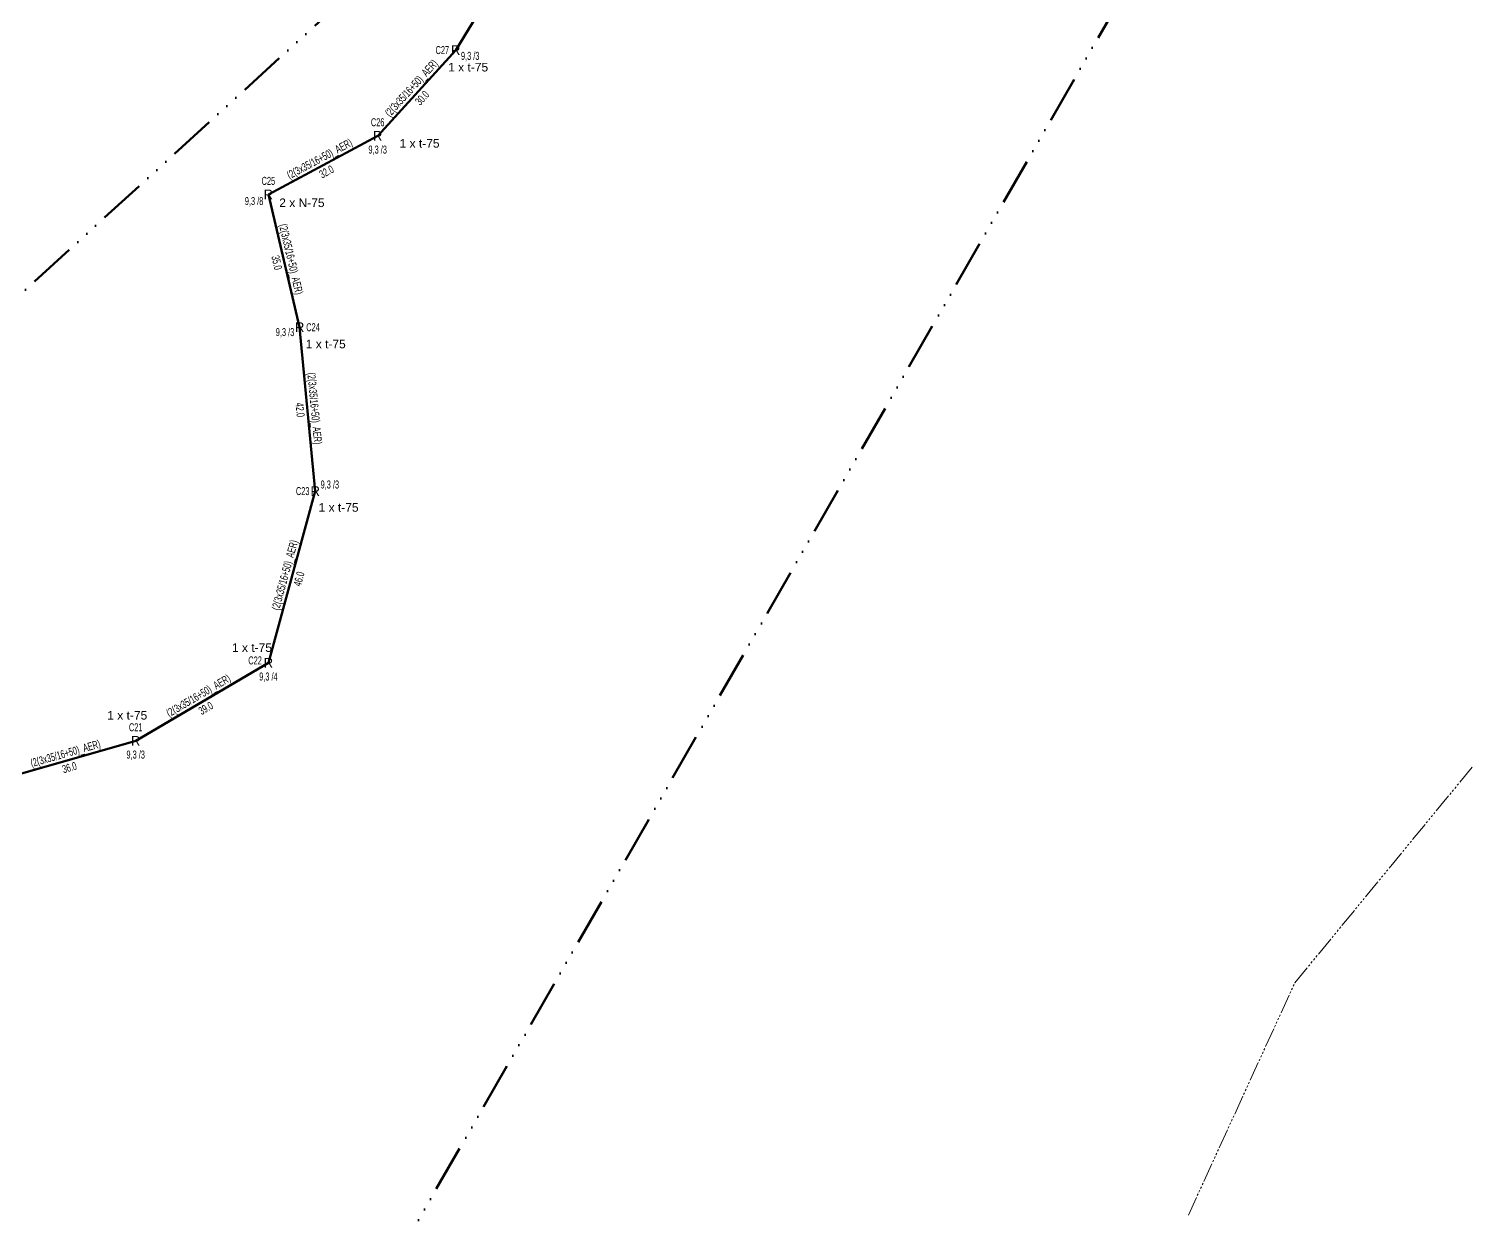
# Model space of a CAD drawing. Header units: millimetres. Extents: x 614452 to 616952, y 4151662 to 4153442.
# Drawn here: x 615915.6 to 616285.4, y 4152823.5 to 4153127.4 of the extents above; entities that cross this region are included whole.
import ezdxf
from ezdxf.enums import TextEntityAlignment as Align
from ezdxf.xclip import XClip

# ---------------------------------------------------------------- set-up
doc = ezdxf.new("R2010")
doc.units = ezdxf.units.MM
doc.header["$XCLIPFRAME"] = 2
doc.linetypes.add('ACAD_ISO14W100', pattern=[24, 12, -3, 0, -3, 0, -3, 0, -3])
for name, color, linetype, lineweight in [('01_UYGALAN_TARAMA', 26, 'Continuous', 20), ('DIREK_AG_MEVCUT', 120, 'Continuous', 25), ('HAT_AG_HAVAI_MEVCUT', 126, 'Continuous', 50), ('TRAFO_BOLGE_TUM', 254, 'ACAD_ISO14W100', 70)]:
    doc.layers.add(name, color=color, linetype=linetype, lineweight=lineweight)
doc.layers.add('Unknown_Point_Feature', color=7, linetype='Continuous')
doc.styles.add('Direk', font='B_CAD')
doc.styles.get("Standard").update_dxf_attribs({"font": 'Arial'})

# ---------------------------------------------------------------- blocks, each defined once
blk = doc.blocks.new('fggg')
at = {"layer": '01_UYGALAN_TARAMA', "color": 252}
for p, q in [((616282.24, 4152934.4, 0.95), (616285.42, 4152938.26, 0.95)), ((616279.7, 4152931.31, 0.95), (616280.02, 4152931.7, 0.95)), ((616280.34, 4152932.08, 0.95), (616280.65, 4152932.47, 0.95)), ((616280.97, 4152932.85, 0.95), (616281.29, 4152933.24, 0.95)), ((616281.61, 4152933.63, 0.95), (616281.92, 4152934.01, 0.95)), ((616276.21, 4152927.06, 0.95), (616279.38, 4152930.92, 0.95)), ((616273.67, 4152923.97, 0.95), (616273.98, 4152924.36, 0.95)), ((616274.3, 4152924.74, 0.95), (616274.62, 4152925.13, 0.95)), ((616274.94, 4152925.52, 0.95), (616275.25, 4152925.9, 0.95)), ((616275.57, 4152926.29, 0.95), (616275.89, 4152926.68, 0.95)), ((616270.17, 4152919.72, 0.95), (616273.35, 4152923.59, 0.95)), ((616267.63, 4152916.64, 0.95), (616267.95, 4152917.02, 0.95)), ((616268.27, 4152917.41, 0.95), (616268.58, 4152917.79, 0.95)), ((616268.9, 4152918.18, 0.95), (616269.22, 4152918.57, 0.95)), ((616269.54, 4152918.95, 0.95), (616269.85, 4152919.34, 0.95)), ((616264.14, 4152912.39, 0.95), (616267.31, 4152916.25, 0.95)), ((616258.1, 4152905.05, 0.95), (616261.28, 4152908.91, 0.95)), ((616261.6, 4152909.3, 0.95), (616261.91, 4152909.68, 0.95)), ((616262.23, 4152910.07, 0.95), (616262.55, 4152910.46, 0.95)), ((616262.87, 4152910.84, 0.95), (616263.18, 4152911.23, 0.95)), ((616263.5, 4152911.62, 0.95), (616263.82, 4152912, 0.95)), ((616252.07, 4152897.71, 0.95), (616255.24, 4152901.58, 0.95)), ((616255.56, 4152901.96, 0.95), (616255.88, 4152902.35, 0.95)), ((616256.2, 4152902.73, 0.95), (616256.51, 4152903.12, 0.95)), ((616256.83, 4152903.51, 0.95), (616257.15, 4152903.89, 0.95)), ((616257.47, 4152904.28, 0.95), (616257.78, 4152904.66, 0.95)), ((616246.03, 4152890.38, 0.95), (616249.21, 4152894.24, 0.95)), ((616249.53, 4152894.63, 0.95), (616249.84, 4152895.01, 0.95)), ((616250.16, 4152895.4, 0.95), (616250.48, 4152895.78, 0.95)), ((616250.8, 4152896.17, 0.95), (616251.11, 4152896.56, 0.95)), ((616251.43, 4152896.94, 0.95), (616251.75, 4152897.33, 0.95)), ((616240, 4152883.04, 0.95), (616243.17, 4152886.9, 0.95)), ((616243.49, 4152887.29, 0.95), (616243.81, 4152887.67, 0.95)), ((616244.13, 4152888.06, 0.95), (616244.44, 4152888.45, 0.95)), ((616244.76, 4152888.83, 0.95), (616245.08, 4152889.22, 0.95)), ((616245.4, 4152889.61, 0.95), (616245.71, 4152889.99, 0.95)), ((616236.46, 4152875.32, 0.95), (616238.54, 4152879.86, 0.95)), ((616238.75, 4152880.32, 0.95), (616238.96, 4152880.77, 0.95)), ((616239.17, 4152881.23, 0.95), (616239.37, 4152881.68, 0.95)), ((616239.58, 4152882.14, 0.95), (616239.79, 4152882.59, 0.95)), ((616234.79, 4152871.68, 0.95), (616235, 4152872.14, 0.95)), ((616235.21, 4152872.59, 0.95), (616235.42, 4152873.05, 0.95)), ((616235.62, 4152873.5, 0.95), (616235.83, 4152873.96, 0.95)), ((616236.04, 4152874.41, 0.95), (616236.25, 4152874.86, 0.95)), ((616232.5, 4152866.68, 0.95), (616234.58, 4152871.23, 0.95)), ((616231.67, 4152864.86, 0.95), (616231.87, 4152865.32, 0.95)), ((616232.08, 4152865.77, 0.95), (616232.29, 4152866.23, 0.95)), ((616228.54, 4152858.05, 0.95), (616230.62, 4152862.59, 0.95)), ((616230.83, 4152863.05, 0.95), (616231.04, 4152863.5, 0.95)), ((616231.25, 4152863.96, 0.95), (616231.46, 4152864.41, 0.95)), ((616228.12, 4152857.14, 0.95), (616228.33, 4152857.59, 0.95)), ((616224.58, 4152849.41, 0.95), (616226.67, 4152853.96, 0.95)), ((616226.87, 4152854.41, 0.95), (616227.08, 4152854.87, 0.95)), ((616227.29, 4152855.32, 0.95), (616227.5, 4152855.77, 0.95)), ((616227.71, 4152856.23, 0.95), (616227.92, 4152856.68, 0.95)), ((616222.92, 4152845.77, 0.95), (616223.12, 4152846.23, 0.95)), ((616223.33, 4152846.68, 0.95), (616223.54, 4152847.14, 0.95)), ((616223.75, 4152847.59, 0.95), (616223.96, 4152848.05, 0.95)), ((616224.17, 4152848.5, 0.95), (616224.37, 4152848.96, 0.95)), ((616220.62, 4152840.77, 0.95), (616222.71, 4152845.32, 0.95)), ((616219.79, 4152838.96, 0.95), (616220, 4152839.41, 0.95)), ((616220.21, 4152839.87, 0.95), (616220.42, 4152840.32, 0.95)), ((616216.67, 4152832.14, 0.95), (616218.75, 4152836.68, 0.95)), ((616218.96, 4152837.14, 0.95), (616219.17, 4152837.59, 0.95)), ((616219.37, 4152838.05, 0.95), (616219.58, 4152838.5, 0.95)), ((616216.25, 4152831.23, 0.95), (616216.46, 4152831.68, 0.95)), ((616212.71, 4152823.5, 0.95), (616214.79, 4152828.05, 0.95)), ((616215, 4152828.5, 0.95), (616215.21, 4152828.96, 0.95)), ((616215.42, 4152829.41, 0.95), (616215.62, 4152829.87, 0.95)), ((616215.83, 4152830.32, 0.95), (616216.04, 4152830.77, 0.95))]:
    blk.add_line(p, q, dxfattribs=at)
blk.add_point((616240, 4152883.04, 641.65), dxfattribs=at)
blk.add_point((616240, 4152883.04, 641.65), dxfattribs=at)

msp = doc.modelspace()

# ---------------------------------------------------------------- linework, layer by layer
at = {"layer": 'HAT_AG_HAVAI_MEVCUT'}
for p, q in [((616024.99, 4153122), (616043.98, 4153153.01)), ((616024.99, 4153122), (616004.99, 4153100.01)), ((615976.98, 4153084.99), (616004.99, 4153100.01)), ((615985, 4153050.99), (615976.98, 4153084.99)), ((615985, 4153050.99), (615988.99, 4153009.01)), ((615977, 4152965), (615988.99, 4153009.01)), ((615977, 4152965), (615942.99, 4152945)), ((615908, 4152935), (615942.99, 4152945))]:
    msp.add_line(p, q, dxfattribs=at)
at = {"layer": 'TRAFO_BOLGE_TUM', "flags": 128}
msp.add_lwpolyline([(615486.15, 4152669.73), (615486.14, 4152669.74), (616077.97, 4153209.43), (616078.15, 4153209.6), (616079.01, 4153210.2), (616079.07, 4153210.22), (616079.06, 4153210.23), (616244.06, 4153303.22), (616244.96, 4153303.63), (616245.97, 4153303.9), (616247.01, 4153303.99), (616248.05, 4153303.9), (616248.33, 4153303.83), (616248.33, 4153303.84), (616279.31, 4153296.85), (616280.04, 4153296.64), (616280.99, 4153296.2), (616281.85, 4153295.6), (616282.59, 4153294.86), (616283.19, 4153294), (616283.63, 4153293.05), (616283.9, 4153292.04), (616283.99, 4153291), (616283.9, 4153289.96), (616283.63, 4153288.95), (616283.19, 4153288.01), (616283.19, 4153288.01), (615803.49, 4152453.53), (615803.48, 4152453.52), (615803.31, 4152453.28), (615803.33, 4152453.27), (615607.27, 4152149.14), (615606.83, 4152148.54), (615606.09, 4152147.8), (615605.23, 4152147.2), (615604.28, 4152146.75), (615603.27, 4152146.48), (615602.57, 4152146.42), (615602.57, 4152146.4), (615216.37, 4152124.26), (615216.03, 4152124.25), (615214.99, 4152124.34), (615213.97, 4152124.61), (615213.03, 4152125.05), (615212.17, 4152125.65), (615211.43, 4152126.39), (615210.83, 4152127.25), (615210.39, 4152128.2), (615210.12, 4152129.21), (615210.03, 4152130.25), (615210.12, 4152131.29), (615210.39, 4152132.3), (615210.7, 4152132.98), (615210.69, 4152132.98), (615484.84, 4152668.05), (615484.98, 4152668.31), (615485.58, 4152669.17), (615486.15, 4152669.73), (615486.15, 4152669.73)], dxfattribs=at)

# ---------------------------------------------------------------- block references
ref = msp.add_blockref('fggg', (0, 0))
XClip(ref).set_block_clipping_path([(615240.7433106549, 4153442.5), (615240.7433106545, 4152542.5), (614452.5, 4152542.5), (614452.5, 4151662.5), (616764.340303037, 4151662.5), (616764.340303037, 4152542.5), (616327.5, 4152542.5), (616327.5, 4153442.5)])

# ---------------------------------------------------------------- texts
at = {"layer": 'DIREK_AG_MEVCUT', "width": 0.53}
for s, p in [('C27', (616021.56, 4153122)), ('9,3 /3', (616028.7, 4153120.52)), ('C26', (616004.99, 4153103.51)), ('9,3 /3', (616004.99, 4153096.51)), ('C25', (615976.98, 4153088.49)), ('9,3 /8', (615973.32, 4153083.33)), ('9,3 /3', (615981.25, 4153049.75)), ('C24', (615988.42, 4153050.99)), ('C23', (615985.78, 4153009.01)), ('9,3 /3', (615992.73, 4153010.7)), ('C22', (615973.58, 4152965.62)), ('9,3 /4', (615977, 4152961.5)), ('C21', (615942.99, 4152948.5)), ('9,3 /3', (615942.99, 4152941.5))]:
    msp.add_text(s, height=2.05, dxfattribs=at).set_placement(p, align=Align.MIDDLE_CENTER)
at = {"layer": 'DIREK_AG_MEVCUT', "style": 'Direk'}
for p in [(616024.99, 4153122), (616004.99, 4153100.01), (615976.98, 4153084.99), (615985, 4153050.99), (615988.99, 4153009.01), (615977, 4152965), (615942.99, 4152945)]:
    msp.add_text('R', height=2.5, dxfattribs=at).set_placement(p, align=Align.MIDDLE_CENTER)
at = {"layer": 'HAT_AG_HAVAI_MEVCUT', "lineweight": 30, "width": 0.53}
for rotation, p in [(407.7133, (616014.36, 4153111.58, 308002.49)), (28.2019, (615990.58, 4153093.25, 308002.49)), (283.2725, (615981.82, 4153068.19, 307988.49)), (275.4294, (615987.84, 4153030.08, 307994.49)), (74.7603, (615982.17, 4152987.23, 307994.49)), (390.4582, (615959.56, 4152955.73, 307971.49)), (15.9497, (615925.26, 4152940.82, 307971.49))]:
    msp.add_text('(2(3x35/16+50)_AER)', height=2.05, rotation=rotation, dxfattribs=at).set_placement(p, align=Align.CENTER)
for s, rotation, p in [('30.0', 407.7133, (616015.62, 4153110.43, 308002.49)), ('32.0', 28.2019, (615991.39, 4153091.75, 308002.49)), ('35.0', 283.2725, (615980.16, 4153067.79, 307988.49)), ('42.0', 275.4294, (615986.15, 4153029.92, 307994.49)), ('46.0', 74.7603, (615983.82, 4152986.78, 307994.49)), ('39.0', 390.4582, (615960.43, 4152954.27, 307971.49)), ('36.0', 15.9497, (615925.73, 4152939.18, 307971.49))]:
    msp.add_text(s, height=2.05, rotation=rotation, dxfattribs=at).set_placement(p, align=Align.TOP_CENTER)
at = {"layer": 'Unknown_Point_Feature', "color": 0}
for s, p in [('1 x t-75', (616023.05, 4153116.52)), ('1 x t-75', (616010.6, 4153097)), ('2 x N-75', (615979.77, 4153081.78)), ('1 x t-75', (615986.56, 4153045.59)), ('1 x t-75', (615989.85, 4153003.72)), ('1 x t-75', (615967.65, 4152967.8)), ('1 x t-75', (615935.7, 4152950.46))]:
    msp.add_text(s, height=2.2, dxfattribs=at).set_placement(p)

doc.saveas('drawing.dxf')
